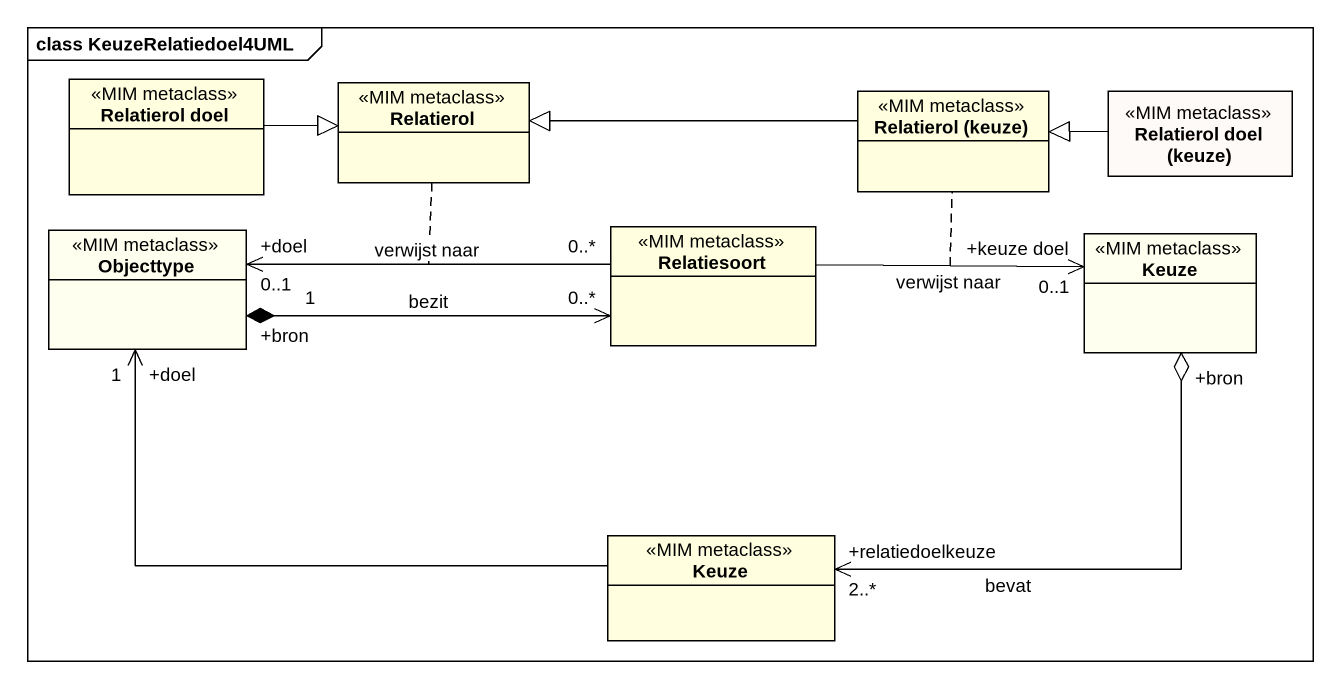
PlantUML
@startuml
mainframe class KeuzeRelatiedoel4UML
hide circle
hide empty members
class "Relatierol doel" as Relatierol_doel <<MIM metaclass>> #FFFFE0
class Relatierol <<MIM metaclass>> #FFFFE0
class "Relatierol (keuze)" as Relatierol_keuze <<MIM metaclass>> #FFFFE0
class "Relatierol doel (keuze)" as Relatierol_doel_keuze <<MIM metaclass>> #FEFAF7
class Objecttype <<MIM metaclass>> #FFFFF0
class Relatiesoort <<MIM metaclass>> #FFFFE0
class Keuze <<MIM metaclass>> #FFFFF0
class "Keuze" as Keuze_2 <<MIM metaclass>> #FFFFE0
Relatierol_doel -right-|> Relatierol
Relatierol_keuze -left-|> Relatierol
Relatierol_doel_keuze -left-|> Relatierol_keuze
Objecttype "+doel\n0..1" <-right- "0..*" Relatiesoort : verwijst naar
(Objecttype, Relatiesoort) .. Relatierol
Objecttype "+bron\n1" *-right-> "0..*" Relatiesoort : bezit
Relatiesoort -right-> "+keuze doel\n0..1" Keuze : verwijst naar
(Relatiesoort, Keuze) .. Relatierol_keuze
Keuze_2 -left-> "+doel\n1" Objecttype
Keuze_2 "+relatiedoelkeuze\n2..*" <-up-o "+bron" Keuze : bevat
@enduml
